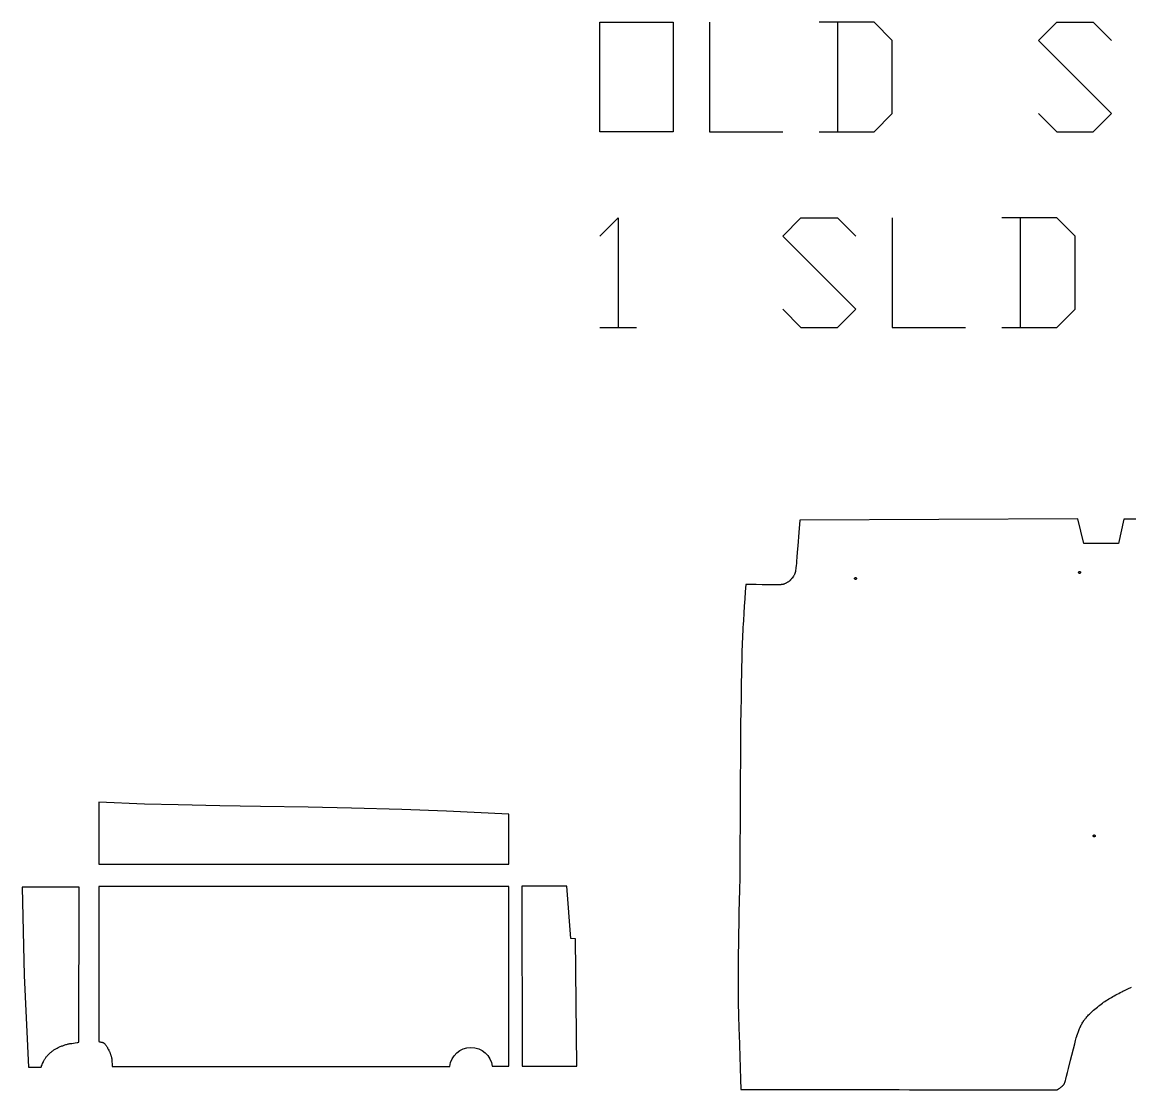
# Model space of a CAD drawing. Extents: x 0 to 9532, y -5852 to 7.
# Drawn here: x 223 to 2533, y -2220 to 7 of the extents above; entities that cross this region are included whole.
import ezdxf

# ---------------------------------------------------------------- set-up
doc = ezdxf.new("R2010")
doc.units = 0
doc.layers.add('Default_Layer', color=1, linetype='CONTINUOUS')

msp = doc.modelspace()

# ---------------------------------------------------------------- linework, layer by layer
at = {"layer": 'Default_Layer'}
for points in [[(1427.7, -221.8), (1427.7, 6.8), (1580.1, 6.8), (1580.1, -221.8), (1427.7, -221.8)], [(1958.6, -1153.3), (1958.6, -1153.1), (1958.6, -1152.9), (1958.7, -1152.7), (1958.7, -1152.5), (1958.8, -1152.3), (1958.9, -1152.2), (1959, -1152), (1959.2, -1151.9), (1959.3, -1151.7), (1959.5, -1151.6), (1959.6, -1151.5), (1959.8, -1151.4), (1960, -1151.4), (1960.2, -1151.3), (1960.4, -1151.3), (1960.6, -1151.3), (1960.8, -1151.3), (1961, -1151.3), (1961.2, -1151.4), (1961.4, -1151.4), (1961.5, -1151.5), (1961.7, -1151.6), (1961.9, -1151.7), (1962, -1151.9), (1962.1, -1152), (1962.2, -1152.2), (1962.3, -1152.3), (1962.4, -1152.5), (1962.5, -1152.7), (1962.5, -1152.9), (1962.6, -1153.1), (1962.6, -1153.3), (1962.6, -1153.5), (1962.5, -1153.7), (1962.5, -1153.9), (1962.4, -1154.1), (1962.3, -1154.2), (1962.2, -1154.4), (1962.1, -1154.6), (1962, -1154.7), (1961.9, -1154.8), (1961.7, -1154.9), (1961.5, -1155), (1961.4, -1155.1), (1961.2, -1155.2), (1961, -1155.2), (1960.8, -1155.3), (1960.6, -1155.3), (1960.4, -1155.3), (1960.2, -1155.2), (1960, -1155.2), (1959.8, -1155.1), (1959.6, -1155), (1959.5, -1154.9), (1959.3, -1154.8), (1959.2, -1154.7), (1959, -1154.6), (1958.9, -1154.4), (1958.8, -1154.2), (1958.7, -1154.1), (1958.7, -1153.9), (1958.6, -1153.7), (1958.6, -1153.5), (1958.6, -1153.3)], [(2425.8, -1140.6), (2425.8, -1140.4), (2425.8, -1140.2), (2425.9, -1140), (2426, -1139.8), (2426, -1139.7), (2426.1, -1139.5), (2426.3, -1139.4), (2426.4, -1139.2), (2426.5, -1139.1), (2426.7, -1139), (2426.8, -1138.9), (2427, -1138.8), (2427.2, -1138.7), (2427.4, -1138.7), (2427.6, -1138.6), (2427.8, -1138.6), (2428, -1138.6), (2428.2, -1138.7), (2428.4, -1138.7), (2428.6, -1138.8), (2428.8, -1138.9), (2428.9, -1139), (2429.1, -1139.1), (2429.2, -1139.2), (2429.3, -1139.4), (2429.5, -1139.5), (2429.6, -1139.7), (2429.6, -1139.8), (2429.7, -1140), (2429.8, -1140.2), (2429.8, -1140.4), (2429.8, -1140.6), (2429.8, -1140.8), (2429.8, -1141), (2429.7, -1141.2), (2429.6, -1141.4), (2429.6, -1141.6), (2429.5, -1141.7), (2429.3, -1141.9), (2429.2, -1142), (2429.1, -1142.2), (2428.9, -1142.3), (2428.8, -1142.4), (2428.6, -1142.5), (2428.4, -1142.5), (2428.2, -1142.6), (2428, -1142.6), (2427.8, -1142.6), (2427.6, -1142.6), (2427.4, -1142.6), (2427.2, -1142.5), (2427, -1142.5), (2426.8, -1142.4), (2426.7, -1142.3), (2426.5, -1142.2), (2426.4, -1142), (2426.3, -1141.9), (2426.1, -1141.7), (2426, -1141.6), (2426, -1141.4), (2425.9, -1141.2), (2425.8, -1141), (2425.8, -1140.8), (2425.8, -1140.6)], [(382.5, -1619.7), (382.5, -1748.6), (1237.5, -1748.6), (1237.5, -1644.6), (1107.5, -1638.1), (1014.4, -1634.8), (909.9, -1632), (819.3, -1630.2), (719.9, -1629), (634.9, -1627.2), (548.3, -1625.2), (478.2, -1623.6), (382.5, -1619.7)], [(2456.3, -1690), (2456.3, -1689.8), (2456.3, -1689.6), (2456.4, -1689.4), (2456.5, -1689.3), (2456.5, -1689.1), (2456.6, -1688.9), (2456.8, -1688.8), (2456.9, -1688.6), (2457, -1688.5), (2457.2, -1688.4), (2457.3, -1688.3), (2457.5, -1688.2), (2457.7, -1688.1), (2457.9, -1688.1), (2458.1, -1688), (2458.3, -1688), (2458.5, -1688), (2458.7, -1688.1), (2458.9, -1688.1), (2459.1, -1688.2), (2459.2, -1688.3), (2459.4, -1688.4), (2459.6, -1688.5), (2459.7, -1688.6), (2459.8, -1688.8), (2460, -1688.9), (2460.1, -1689.1), (2460.1, -1689.3), (2460.2, -1689.4), (2460.3, -1689.6), (2460.3, -1689.8), (2460.3, -1690), (2460.3, -1690.2), (2460.3, -1690.4), (2460.2, -1690.6), (2460.1, -1690.8), (2460.1, -1691), (2460, -1691.1), (2459.8, -1691.3), (2459.7, -1691.4), (2459.6, -1691.6), (2459.4, -1691.7), (2459.2, -1691.8), (2459.1, -1691.9), (2458.9, -1691.9), (2458.7, -1692), (2458.5, -1692), (2458.3, -1692), (2458.1, -1692), (2457.9, -1692), (2457.7, -1691.9), (2457.5, -1691.9), (2457.3, -1691.8), (2457.2, -1691.7), (2457, -1691.6), (2456.9, -1691.4), (2456.8, -1691.3), (2456.6, -1691.1), (2456.5, -1691), (2456.5, -1690.8), (2456.4, -1690.6), (2456.3, -1690.4), (2456.3, -1690.2), (2456.3, -1690)], [(222.8, -1797), (227.3, -1981.1), (235.7, -2172.1), (262.3, -2172.1), (262.9, -2170.9), (263.4, -2169.7), (264.5, -2167.3), (265.5, -2164.9), (266.5, -2162.4), (267.1, -2161.2), (267.6, -2160), (268.2, -2158.8), (268.8, -2157.7), (269.4, -2156.5), (270.1, -2155.4), (270.8, -2154.3), (271.6, -2153.2), (272.3, -2152.1), (273.2, -2151), (274, -2150), (275, -2148.9), (275.9, -2147.8), (276.9, -2146.7), (277.9, -2145.7), (278.9, -2144.6), (280, -2143.6), (281, -2142.6), (282.1, -2141.6), (283.3, -2140.7), (284.4, -2139.7), (285.5, -2138.8), (286.7, -2137.9), (287.9, -2137.1), (289.1, -2136.3), (290.4, -2135.5), (291.7, -2134.7), (293.1, -2133.9), (294.6, -2133.1), (296.1, -2132.3), (297.6, -2131.5), (299.2, -2130.8), (300.7, -2130), (302.4, -2129.3), (304, -2128.7), (305.6, -2128), (307.3, -2127.4), (308.9, -2126.8), (310.5, -2126.2), (312.1, -2125.7), (313.7, -2125.2), (315.4, -2124.7), (317.1, -2124.3), (318.9, -2123.9), (320.6, -2123.5), (322.4, -2123.2), (324.3, -2122.9), (326.1, -2122.6), (329.9, -2122), (333.6, -2121.4), (337.3, -2120.9), (339.2, -2120.6), (341, -2120.2), (341.7, -1797), (222.8, -1797)], [(1358.7, -1794.6), (1265, -1794.6), (1265.3, -2169.9), (1379.2, -2169.9), (1376.7, -1904.3), (1366.6, -1903.6), (1358.7, -1794.6)]]:
    msp.add_lwpolyline(points, close=True, dxfattribs=at)
for points in [[(1656.3, 6.8), (1656.3, -221.8), (1808.7, -221.8)], [(1884.9, -221.8), (1999.2, -221.8), (2037.3, -183.7), (2037.3, -31.3), (1999.2, 6.8), (1884.9, 6.8)], [(1923, 6.8), (1923, -221.8)], [(2342.1, -183.7), (2380.2, -221.8), (2456.4, -221.8), (2494.5, -183.7), (2342.1, -31.3), (2380.2, 6.8), (2456.4, 6.8), (2494.5, -31.3)], [(1427.7, -439.5), (1465.8, -401.4), (1465.8, -630)], [(1808.7, -591.9), (1846.8, -630), (1923, -630), (1961.1, -591.9), (1808.7, -439.5), (1846.8, -401.4), (1923, -401.4), (1961.1, -439.5)], [(2037.3, -401.4), (2037.3, -630), (2189.7, -630)], [(2265.9, -630), (2380.2, -630), (2418.3, -591.9), (2418.3, -439.5), (2380.2, -401.4), (2265.9, -401.4)], [(2304, -401.4), (2304, -630)], [(1427.7, -630), (1503.9, -630)], [(3079.9, -1029.6), (2520.1, -1029.6), (2509.2, -1080.6), (2436.7, -1080.6), (2424.4, -1029.1), (1844.2, -1031.6), (1842.3, -1057.4), (1840.2, -1085.4), (1839.2, -1098.1), (1838.4, -1109), (1837.8, -1117.1), (1837.5, -1119.9), (1837.4, -1121.6), (1836.8, -1127.1), (1836.4, -1130), (1836.1, -1132.9), (1835.7, -1135.6), (1835.5, -1136.8), (1835.3, -1138), (1835.1, -1139.1), (1834.9, -1140), (1834.7, -1140.8), (1834.5, -1141.5), (1834.3, -1142.1), (1834.1, -1142.7), (1833.8, -1143.3), (1833.5, -1143.9), (1833.3, -1144.4), (1833, -1145), (1832.3, -1146.1), (1831.7, -1147.2), (1831, -1148.3), (1829.6, -1150.4), (1828.2, -1152.5), (1827.4, -1153.5), (1826.7, -1154.5), (1825.9, -1155.5), (1825.5, -1155.9), (1825.1, -1156.4), (1824.6, -1156.8), (1824.2, -1157.3), (1823.7, -1157.7), (1823.3, -1158.1), (1822.7, -1158.5), (1822.1, -1159), (1821.4, -1159.5), (1820.6, -1160), (1819.7, -1160.6), (1818.8, -1161.1), (1817.9, -1161.7), (1816.9, -1162.3), (1815.8, -1162.8), (1814.8, -1163.4), (1813.7, -1163.9), (1812.6, -1164.4), (1811.5, -1164.8), (1810.4, -1165.2), (1809.4, -1165.6), (1808.3, -1165.8), (1807.7, -1166), (1806.8, -1166.1), (1805.8, -1166.1), (1804.5, -1166.2), (1803.1, -1166.3), (1801.4, -1166.3), (1797.6, -1166.4), (1793.3, -1166.4), (1788.4, -1166.4), (1783.1, -1166.4), (1777.5, -1166.3), (1765.7, -1166.2), (1753.7, -1166), (1742.1, -1165.9), (1736.7, -1165.9), (1731.7, -1165.8), (1731.2, -1173.3), (1730.7, -1180.8), (1729.7, -1195.8), (1728.7, -1210.8), (1727.7, -1225.8), (1726.7, -1240.8), (1726.2, -1248.2), (1725.8, -1255.7), (1725.4, -1263.2), (1725, -1270.7), (1724.6, -1278.2), (1724.3, -1285.7), (1724, -1293.8), (1723.7, -1303), (1723.5, -1313.1), (1723.2, -1324.1), (1723, -1335.9), (1722.7, -1348.3), (1722.3, -1374.5), (1721.8, -1402), (1721.4, -1429.7), (1721, -1456.9), (1720.7, -1469.9), (1720.5, -1482.5), (1719.4, -1755.5), (1719, -1778), (1718.5, -1801.6), (1717.6, -1849.5), (1717.1, -1872.5), (1716.7, -1893.9), (1716.4, -1913.1), (1716.3, -1921.7), (1716.2, -1929.5), (1716.1, -1944.2), (1716, -1958.9), (1715.9, -1973.7), (1715.9, -1988.4), (1715.9, -2003.1), (1715.9, -2017.8), (1716, -2025.2), (1716, -2032.6), (1716.1, -2039.9), (1716.2, -2047.3), (1716.4, -2055), (1716.6, -2063.6), (1716.8, -2072.8), (1717.1, -2082.6), (1717.4, -2093), (1717.7, -2103.8), (1718.4, -2126.5), (1720, -2173.6), (1720.7, -2196.9), (1721.4, -2219.1), (2051.3, -2219.1), (2073.1, -2219.2), (2096.9, -2219.2), (2148.8, -2219.3), (2256.4, -2219.5), (2304.6, -2219.5), (2325.6, -2219.5), (2343.9, -2219.5), (2359.1, -2219.5), (2370.7, -2219.4), (2375, -2219.3), (2378.2, -2219.3), (2380.2, -2219.2), (2380.8, -2219.2), (2381.1, -2219.1), (2381.6, -2219), (2382.1, -2218.8), (2382.5, -2218.6), (2383, -2218.3), (2383.4, -2218), (2383.8, -2217.7), (2384.3, -2217.4), (2384.7, -2217.1), (2385.5, -2216.5), (2386.3, -2215.8), (2387.1, -2215.1), (2387.9, -2214.4), (2388.8, -2213.8), (2389.8, -2213), (2390.9, -2212.2), (2392, -2211.4), (2392.6, -2210.9), (2393.1, -2210.5), (2393.6, -2210), (2394.2, -2209.5), (2394.6, -2209), (2395.1, -2208.5), (2395.5, -2207.9), (2395.9, -2207.4), (2396, -2207.1), (2396.1, -2206.8), (2396.5, -2205.8), (2396.9, -2204.3), (2397.5, -2202.3), (2398.1, -2200), (2398.9, -2197.3), (2400.6, -2190.9), (2402.5, -2183.5), (2404.7, -2175.2), (2409.2, -2157.3), (2417.9, -2123.3), (2419.6, -2116.7), (2421, -2111.3), (2422, -2107.5), (2422.3, -2106.3), (2422.5, -2105.6), (2423.2, -2103.6), (2423.9, -2101.6), (2424.6, -2099.6), (2425.3, -2097.6), (2426.1, -2095.7), (2426.9, -2093.8), (2427.7, -2091.8), (2428.6, -2089.9), (2429.5, -2088), (2430.5, -2086.1), (2431.4, -2084.2), (2432.4, -2082.3), (2433.5, -2080.4), (2434.6, -2078.6), (2435.1, -2077.7), (2435.7, -2076.8), (2436.3, -2075.9), (2436.9, -2075), (2437.6, -2074.1), (2438.2, -2073.2), (2439, -2072.3), (2439.7, -2071.3), (2440.5, -2070.4), (2441.4, -2069.4), (2443.1, -2067.4), (2444.9, -2065.4), (2446.7, -2063.4), (2448.6, -2061.5), (2450.4, -2059.6), (2451.4, -2058.7), (2452.4, -2057.7), (2454.6, -2055.7), (2457.1, -2053.5), (2459.6, -2051.3), (2462.3, -2049), (2465, -2046.8), (2467.7, -2044.6), (2470.3, -2042.6), (2472.8, -2040.7), (2475.4, -2038.8), (2478, -2037), (2480.7, -2035.2), (2483.4, -2033.5), (2486, -2031.7), (2488.8, -2030), (2491.5, -2028.4), (2494.3, -2026.7), (2497.2, -2025), (2500.2, -2023.3), (2503.2, -2021.6), (2506.3, -2019.9), (2509.5, -2018.3), (2512.6, -2016.6), (2515.7, -2015.1), (2518.3, -2013.8), (2522.7, -2011.7), (2528.7, -2008.9), (2536.1, -2005.5)]]:
    msp.add_lwpolyline(points, dxfattribs=at)
msp.add_lwpolyline([(1203.1, -2170.4), (1237.5, -2170.4), (1237.5, -1795.4), (382.5, -1795.4), (382.5, -2118.8), (383.2, -2119), (383.9, -2119.2), (385.3, -2119.5), (386.7, -2119.8), (388.1, -2120), (388.8, -2120.2), (389.5, -2120.4), (390.2, -2120.6), (390.9, -2120.8), (391.5, -2121.1), (392.2, -2121.4), (392.8, -2121.7), (393.4, -2122.1), (393.6, -2122.3), (393.9, -2122.6), (394.5, -2123.2), (395.2, -2123.8), (395.8, -2124.6), (396.5, -2125.4), (397.2, -2126.4), (397.8, -2127.3), (398.5, -2128.3), (399.2, -2129.4), (399.8, -2130.4), (400.5, -2131.5), (401.1, -2132.6), (401.7, -2133.7), (402.3, -2134.8), (403.4, -2136.8), (403.9, -2137.8), (404.4, -2138.8), (404.8, -2139.8), (405.3, -2140.8), (405.7, -2141.8), (406.1, -2142.8), (406.5, -2143.9), (406.9, -2144.9), (407.3, -2145.9), (407.6, -2147), (408, -2148), (408.3, -2149.1), (408.6, -2150.2), (408.8, -2151.2), (409.1, -2152.3), (409.3, -2153.4), (409.5, -2154.4), (409.7, -2155.5), (409.8, -2156.6), (409.9, -2157.7), (410, -2158.8), (410.1, -2159.9), (410.1, -2162.1), (410.2, -2164.3), (410.2, -2166.5), (410.2, -2168.7), (410.3, -2169.8), (410.3, -2170.8), (762.5, -2170.8), (1114.6, -2170.8, -0.383562), (1158.7, -2130.9, -0.383562), (1203.1, -2170.4)], format="xyb", close=True, dxfattribs=at)

doc.saveas('drawing.dxf')
